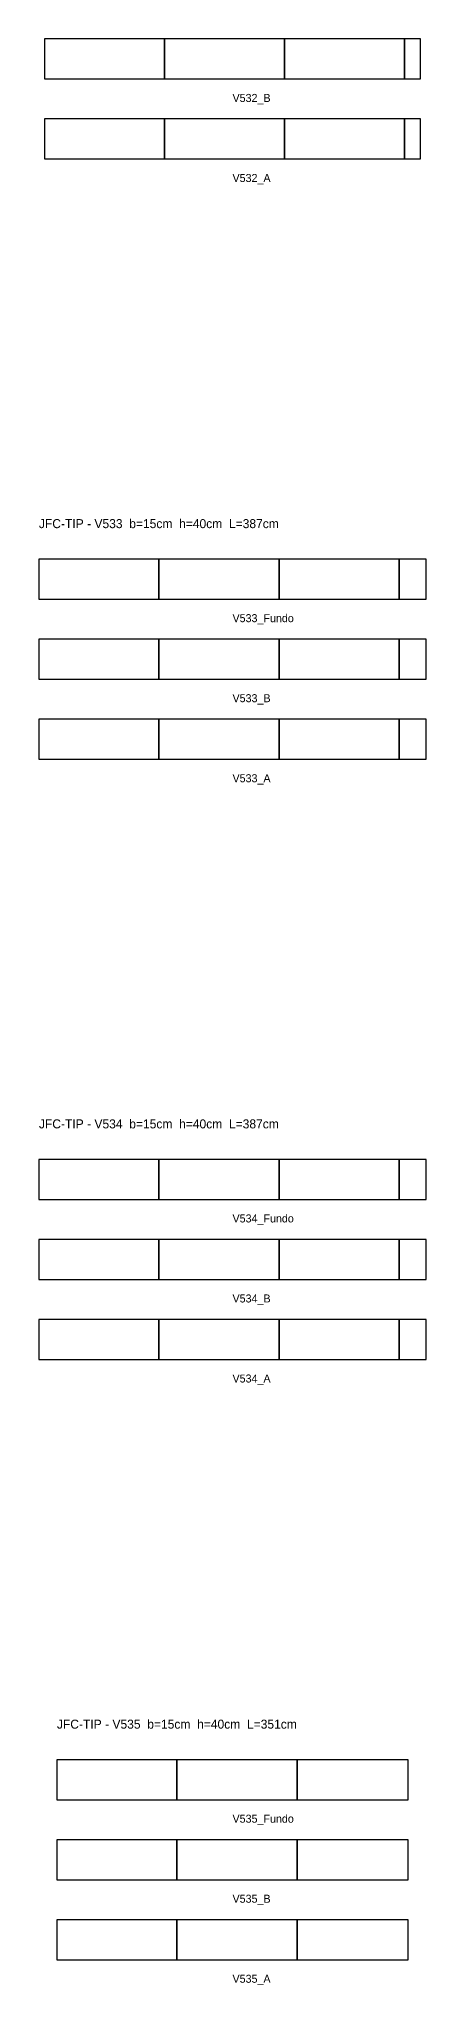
# Model space of a CAD drawing. Header units: metres. Extents: x -386 to 12208, y -7925 to 27400.
# Drawn here: x -194 to 194, y -7925 to -5980 of the extents above; entities that cross this region are included whole.
import ezdxf

# ---------------------------------------------------------------- set-up
doc = ezdxf.new("R2010")
doc.units = ezdxf.units.M

msp = doc.modelspace()

# ---------------------------------------------------------------- linework, layer by layer
at = {"layer": 'Paineis'}
for points in [[(-188, -6020), (-68, -6020), (-68, -5980), (-188, -5980)], [(-68, -6020), (52, -6020), (52, -5980), (-68, -5980)], [(52, -6020), (172, -6020), (172, -5980), (52, -5980)], [(172, -6020), (188, -6020), (188, -5980), (172, -5980)], [(-188, -6100), (-68, -6100), (-68, -6060), (-188, -6060)], [(-68, -6100), (52, -6100), (52, -6060), (-68, -6060)], [(52, -6100), (172, -6100), (172, -6060), (52, -6060)], [(172, -6100), (188, -6100), (188, -6060), (172, -6060)], [(-193.5, -6540), (-73.5, -6540), (-73.5, -6500), (-193.5, -6500)], [(-73.5, -6540), (46.5, -6540), (46.5, -6500), (-73.5, -6500)], [(46.5, -6540), (166.5, -6540), (166.5, -6500), (46.5, -6500)], [(166.5, -6540), (193.5, -6540), (193.5, -6500), (166.5, -6500)], [(-193.5, -6620), (-73.5, -6620), (-73.5, -6580), (-193.5, -6580)], [(-73.5, -6620), (46.5, -6620), (46.5, -6580), (-73.5, -6580)], [(46.5, -6620), (166.5, -6620), (166.5, -6580), (46.5, -6580)], [(166.5, -6620), (193.5, -6620), (193.5, -6580), (166.5, -6580)], [(-193.5, -6700), (-73.5, -6700), (-73.5, -6660), (-193.5, -6660)], [(-73.5, -6700), (46.5, -6700), (46.5, -6660), (-73.5, -6660)], [(46.5, -6700), (166.5, -6700), (166.5, -6660), (46.5, -6660)], [(166.5, -6700), (193.5, -6700), (193.5, -6660), (166.5, -6660)], [(-193.5, -7140), (-73.5, -7140), (-73.5, -7100), (-193.5, -7100)], [(-73.5, -7140), (46.5, -7140), (46.5, -7100), (-73.5, -7100)], [(46.5, -7140), (166.5, -7140), (166.5, -7100), (46.5, -7100)], [(166.5, -7140), (193.5, -7140), (193.5, -7100), (166.5, -7100)], [(-193.5, -7220), (-73.5, -7220), (-73.5, -7180), (-193.5, -7180)], [(-73.5, -7220), (46.5, -7220), (46.5, -7180), (-73.5, -7180)], [(46.5, -7220), (166.5, -7220), (166.5, -7180), (46.5, -7180)], [(166.5, -7220), (193.5, -7220), (193.5, -7180), (166.5, -7180)], [(-193.5, -7300), (-73.5, -7300), (-73.5, -7260), (-193.5, -7260)], [(-73.5, -7300), (46.5, -7300), (46.5, -7260), (-73.5, -7260)], [(46.5, -7300), (166.5, -7300), (166.5, -7260), (46.5, -7260)], [(166.5, -7300), (193.5, -7300), (193.5, -7260), (166.5, -7260)], [(-175.5, -7740), (-55.5, -7740), (-55.5, -7700), (-175.5, -7700)], [(-55.5, -7740), (64.5, -7740), (64.5, -7700), (-55.5, -7700)], [(64.5, -7740), (175.5, -7740), (175.5, -7700), (64.5, -7700)], [(-175.5, -7820), (-55.5, -7820), (-55.5, -7780), (-175.5, -7780)], [(-55.5, -7820), (64.5, -7820), (64.5, -7780), (-55.5, -7780)], [(64.5, -7820), (175.5, -7820), (175.5, -7780), (64.5, -7780)], [(-175.5, -7900), (-55.5, -7900), (-55.5, -7860), (-175.5, -7860)], [(-55.5, -7900), (64.5, -7900), (64.5, -7860), (-55.5, -7860)], [(64.5, -7900), (175.5, -7900), (175.5, -7860), (64.5, -7860)]]:
    msp.add_lwpolyline(points, close=True, dxfattribs=at)

# ---------------------------------------------------------------- texts
at = {"layer": 'NOMENCLATURA', "char_height": 9, "attachment_point": 1}
for s, insert in [('JFC-TIP - V533  b=15cm  h=40cm  L=387cm', (-193.5, -6460)), ('JFC-TIP - V534  b=15cm  h=40cm  L=387cm', (-193.5, -7060)), ('JFC-TIP - V535  b=15cm  h=40cm  L=351cm', (-175.5, -7660))]:
    msp.add_mtext(s, dxfattribs=dict(at, insert=insert))
at = {"layer": 'Texto Secao', "char_height": 8, "attachment_point": 1}
for s, insert in [('V532_B', (0, -6035)), ('V532_A', (0, -6115)), ('V533_Fundo', (0, -6555)), ('V533_B', (0, -6635)), ('V533_A', (0, -6715)), ('V534_Fundo', (0, -7155)), ('V534_B', (0, -7235)), ('V534_A', (0, -7315)), ('V535_Fundo', (0, -7755)), ('V535_B', (0, -7835)), ('V535_A', (0, -7915))]:
    msp.add_mtext(s, dxfattribs=dict(at, insert=insert))

doc.saveas('drawing.dxf')
